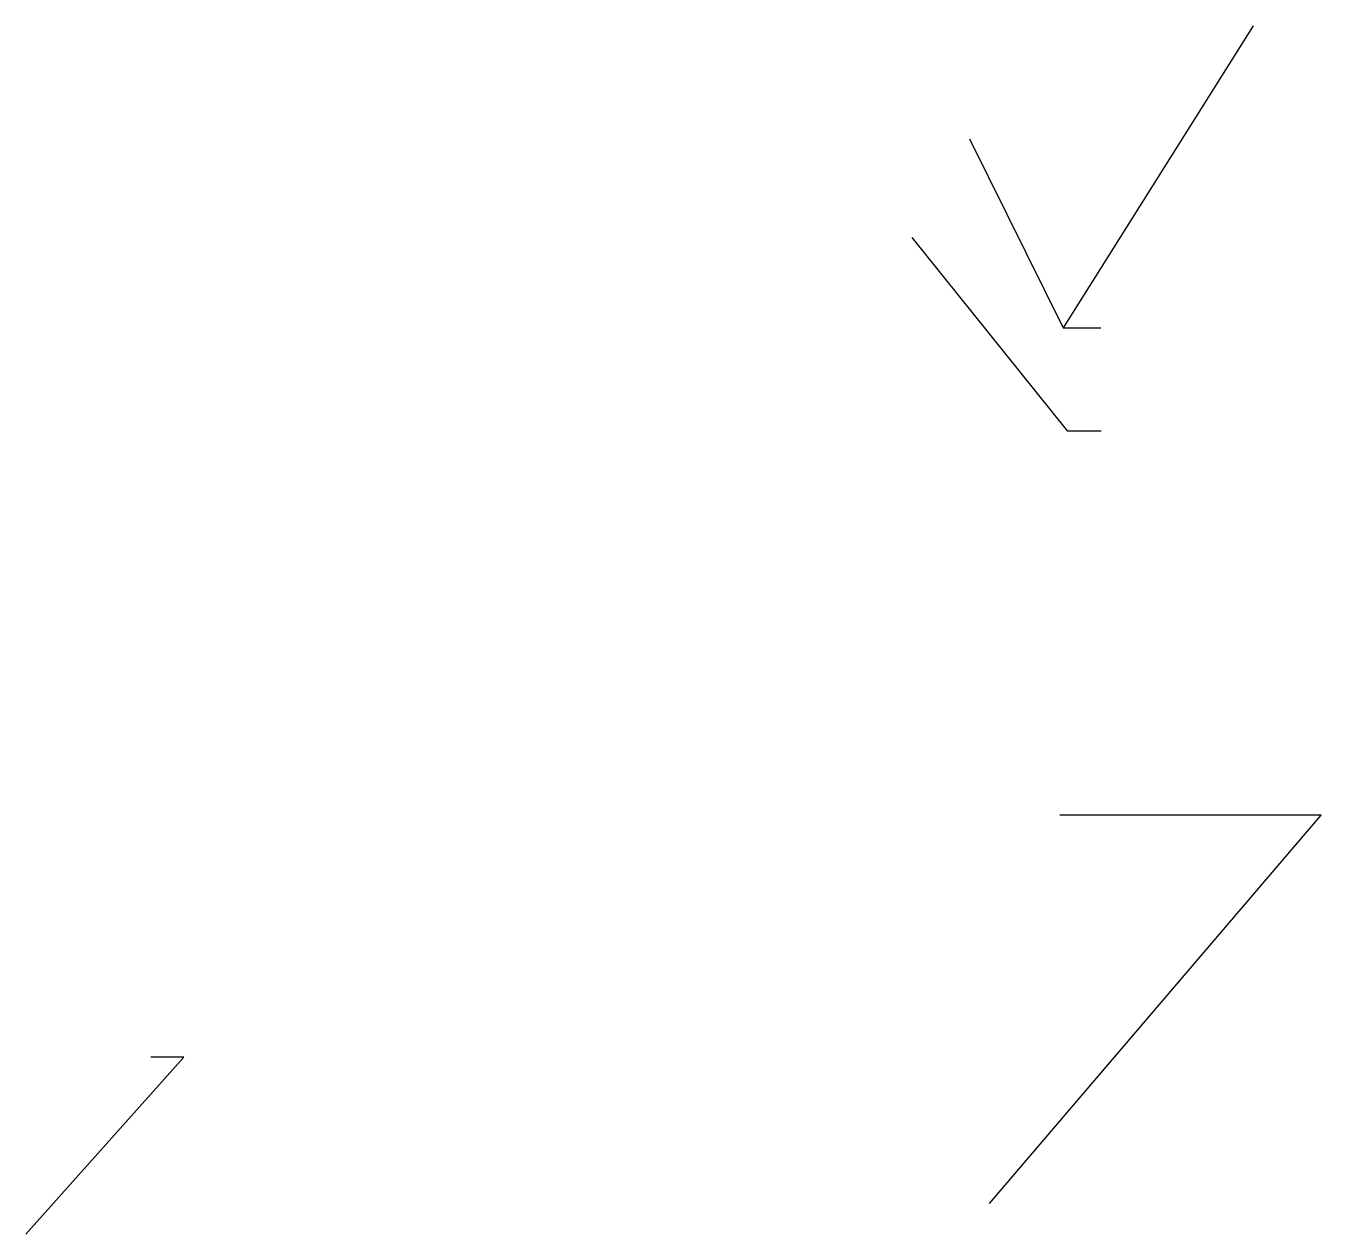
# Paper-space layout 'Layout1' of a CAD drawing. Extents: x 1.77 to 6.05, y 3.97 to 7.97.
import ezdxf

# ---------------------------------------------------------------- set-up
doc = ezdxf.new("R2010")
doc.units = 0
doc.header["$LTSCALE"] = 0.13333
doc.layers.add('DIM-TXT', color=7, linetype='CONTINUOUS')

psp = doc.layouts.get("Layout1")

# ---------------------------------------------------------------- linework, layer by layer
at = {"layer": 'DIM-TXT', "color": 0, "linetype": 'CONTINUOUS'}
psp.add_line((4.8903, 7.5981), (5.2006, 6.9718), dxfattribs=at)
at = {"layer": 'DIM-TXT', "color": 0, "linetype": 'CONTINUOUS', "flags": 128}
for points in [[(5.8293, 7.9713), (5.2006, 6.9718), (5.3256, 6.9718)], [(4.7003, 7.2713), (5.2133, 6.631), (5.3259, 6.631)], [(4.9568, 4.0747), (6.0539, 5.3596), (5.1892, 5.3596)], [(1.7689, 3.9731), (2.2919, 4.5583), (2.1824, 4.5583)]]:
    psp.add_lwpolyline(points, dxfattribs=at)

doc.saveas('drawing.dxf')
